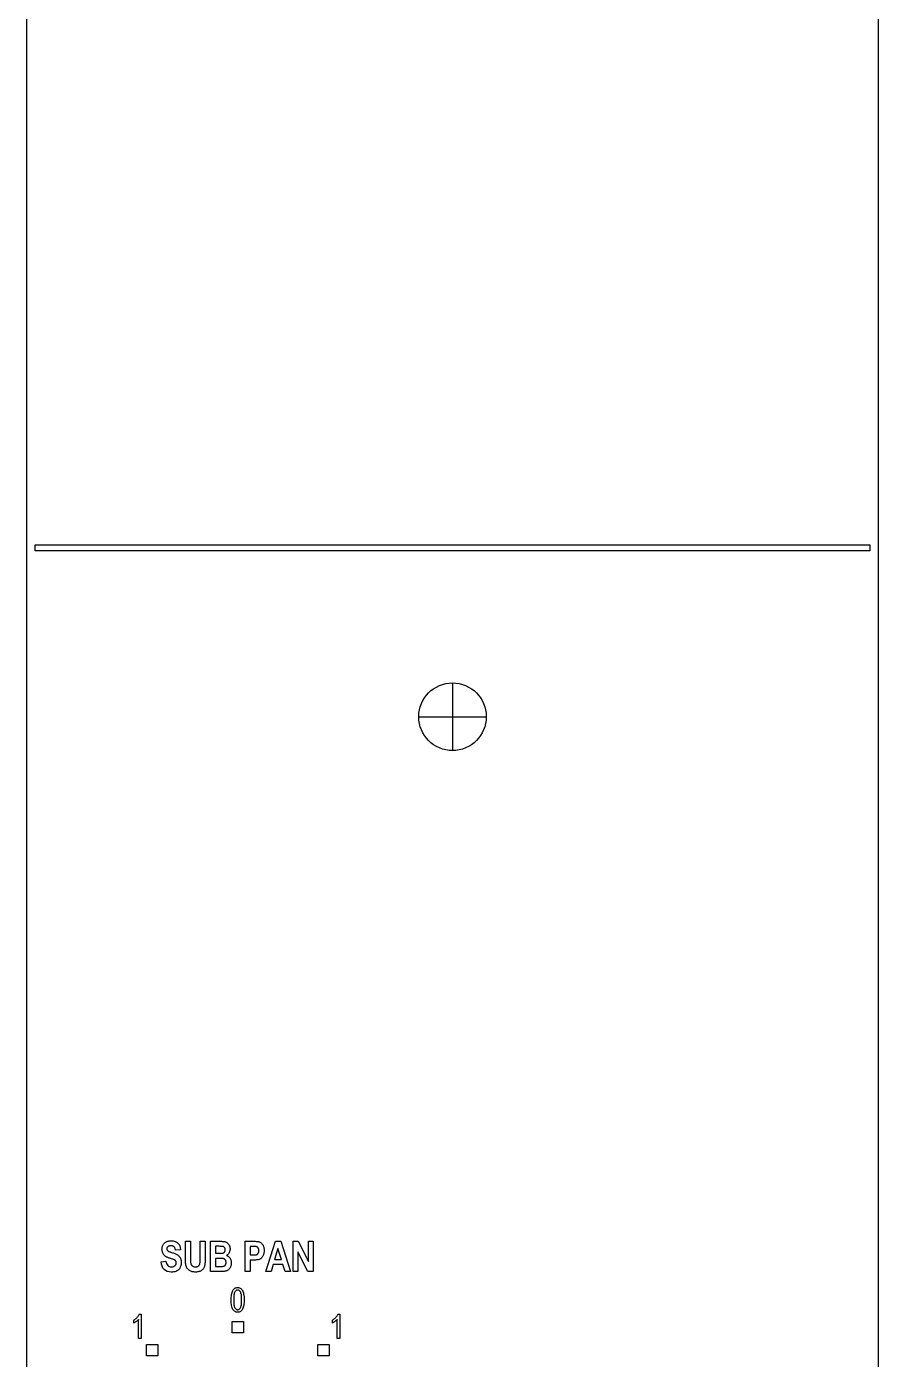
# Model space of a CAD drawing. Header units: millimetres. Extents: x 0 to 40, y 0 to 514.
# Drawn here: x 0 to 40.3, y 257.6 to 320.7 of the extents above; entities that cross this region are included whole.
import ezdxf

# ---------------------------------------------------------------- set-up
doc = ezdxf.new("R2010")
doc.units = ezdxf.units.MM
for name, color, linetype in [('LEGEND', 2, 'CONTINUOUS'), ('OUTLINE', 7, 'CONTINUOUS'), ('STUDS', 5, 'CONTINUOUS')]:
    doc.layers.add(name, color=color, linetype=linetype)

msp = doc.modelspace()

# ---------------------------------------------------------------- linework, layer by layer
at = {"layer": 'LEGEND'}
for points in [[(0.41, 296.14), (39.89, 296.14), (39.89, 295.86), (0.41, 295.86)], [(6.3606, 262.2), (6.5921, 262.2273), (6.6046, 262.163), (6.6227, 262.1073), (6.6463, 262.0601), (6.6755, 262.0215), (6.7103, 261.9915), (6.7506, 261.9701), (6.7965, 261.9572), (6.8479, 261.9529), (6.874, 261.9538), (6.8988, 261.9564), (6.922, 261.9608), (6.9439, 261.967), (6.9643, 261.9749), (6.9832, 261.9845), (7.0008, 261.9959), (7.0169, 262.0091), (7.0313, 262.0235), (7.0438, 262.0388), (7.0543, 262.055), (7.063, 262.0719), (7.0697, 262.0898), (7.0745, 262.1084), (7.0774, 262.1279), (7.0784, 262.1482), (7.078, 262.1602), (7.077, 262.1717), (7.0754, 262.1828), (7.073, 262.1934), (7.07, 262.2036), (7.0663, 262.2132), (7.0619, 262.2225), (7.0569, 262.2312), (7.0512, 262.2396), (7.0447, 262.2476), (7.0376, 262.2552), (7.0298, 262.2624), (7.0213, 262.2692), (7.012, 262.2757), (7.0021, 262.2817), (6.9915, 262.2874), (6.9785, 262.2934), (6.9617, 262.3003), (6.9409, 262.3081), (6.9163, 262.3168), (6.8877, 262.3265), (6.8552, 262.3371), (6.8189, 262.3487), (6.7786, 262.3611), (6.742, 262.3727), (6.708, 262.3846), (6.6764, 262.3967), (6.6475, 262.409), (6.621, 262.4216), (6.5971, 262.4344), (6.5757, 262.4474), (6.5569, 262.4607), (6.5398, 262.4747), (6.5235, 262.4897), (6.5082, 262.5058), (6.4938, 262.5229), (6.4803, 262.541), (6.4676, 262.5603), (6.4559, 262.5805), (6.4451, 262.6019), (6.4354, 262.6239), (6.4269, 262.6464), (6.4198, 262.6693), (6.414, 262.6926), (6.4094, 262.7163), (6.4062, 262.7404), (6.4042, 262.7649), (6.4036, 262.7898), (6.4044, 262.8188), (6.4069, 262.847), (6.4111, 262.8744), (6.4169, 262.9012), (6.4244, 262.9272), (6.4335, 262.9524), (6.4443, 262.977), (6.4568, 263.0008), (6.4707, 263.0235), (6.4859, 263.0448), (6.5024, 263.0646), (6.5202, 263.0831), (6.5392, 263.1), (6.5594, 263.1156), (6.581, 263.1297), (6.6038, 263.1424), (6.6279, 263.1536), (6.6534, 263.1633), (6.6803, 263.1715), (6.7085, 263.1783), (6.7381, 263.1835), (6.7691, 263.1872), (6.8015, 263.1895), (6.8352, 263.1902), (6.8856, 263.1885), (6.9331, 263.1832), (6.9777, 263.1744), (7.0195, 263.1622), (7.0585, 263.1464), (7.0947, 263.1271), (7.128, 263.1043), (7.1585, 263.0779), (7.1858, 263.0483), (7.2097, 263.0157), (7.2302, 262.9801), (7.2473, 262.9415), (7.261, 262.8998), (7.2713, 262.8551), (7.2781, 262.8074), (7.2815, 262.7566), (7.0442, 262.7439), (7.0397, 262.7717), (7.0341, 262.7972), (7.0274, 262.8206), (7.0195, 262.8418), (7.0106, 262.8609), (7.0004, 262.8778), (6.9892, 262.8925), (6.9768, 262.9051), (6.9632, 262.9158), (6.9482, 262.9252), (6.9318, 262.933), (6.9141, 262.9395), (6.895, 262.9445), (6.8745, 262.9481), (6.8526, 262.9503), (6.8294, 262.951), (6.8061, 262.9504), (6.7843, 262.9485), (6.7638, 262.9453), (6.7446, 262.941), (6.7269, 262.9353), (6.7105, 262.9285), (6.6955, 262.9203), (6.6819, 262.9109), (6.6698, 262.9006), (6.6593, 262.8897), (6.6504, 262.8782), (6.6431, 262.866), (6.6374, 262.8533), (6.6334, 262.8399), (6.6309, 262.8259), (6.6301, 262.8113), (6.6309, 262.797), (6.6331, 262.7832), (6.6367, 262.77), (6.6419, 262.7574), (6.6484, 262.7453), (6.6565, 262.7339), (6.666, 262.723), (6.677, 262.7127), (6.6906, 262.7026), (6.7081, 262.6922), (6.7293, 262.6816), (6.7544, 262.6707), (6.7833, 262.6596), (6.816, 262.6482), (6.8525, 262.6366), (6.8928, 262.6248), (6.936, 262.6118), (6.976, 262.5986), (7.0129, 262.5852), (7.0468, 262.5717), (7.0775, 262.558), (7.1051, 262.5441), (7.1297, 262.5301), (7.1511, 262.5159), (7.1704, 262.5011), (7.1886, 262.4853), (7.2055, 262.4684), (7.2213, 262.4505), (7.2359, 262.4315), (7.2494, 262.4115), (7.2616, 262.3905), (7.2727, 262.3685), (7.2826, 262.3453), (7.2911, 262.3209), (7.2983, 262.2953), (7.3042, 262.2685), (7.3088, 262.2405), (7.3121, 262.2113), (7.3141, 262.1808), (7.3147, 262.1492), (7.3129, 262.1035), (7.3075, 262.0597), (7.2986, 262.0177), (7.286, 261.9776), (7.2699, 261.9393), (7.2502, 261.9029), (7.2269, 261.8684), (7.2, 261.8357), (7.1693, 261.806), (7.1345, 261.7802), (7.0957, 261.7584), (7.0529, 261.7405), (7.006, 261.7266), (6.9551, 261.7167), (6.9001, 261.7108), (6.8411, 261.7088), (6.7391, 261.7165), (6.6492, 261.7395), (6.5712, 261.7779), (6.5051, 261.8316), (6.4511, 261.9007), (6.4089, 261.9851), (6.3788, 262.0849), (6.3606, 262.2)], [(7.512, 263.1658), (7.7483, 263.1658), (7.7483, 262.3904), (7.7484, 262.3472), (7.7489, 262.308), (7.7495, 262.2726), (7.7505, 262.2413), (7.7517, 262.2138), (7.7532, 262.1903), (7.755, 262.1707), (7.7571, 262.1551), (7.7617, 262.1321), (7.7676, 262.1104), (7.7749, 262.0901), (7.7836, 262.0711), (7.7936, 262.0535), (7.805, 262.0372), (7.8177, 262.0222), (7.8318, 262.0086), (7.8472, 261.9965), (7.8637, 261.9859), (7.8814, 261.9771), (7.9003, 261.9698), (7.9203, 261.9641), (7.9416, 261.9601), (7.964, 261.9576), (7.9876, 261.9568), (8.0076, 261.9574), (8.0267, 261.9591), (8.0448, 261.962), (8.062, 261.966), (8.0783, 261.9711), (8.0936, 261.9774), (8.1079, 261.9849), (8.1213, 261.9935), (8.1338, 262.0031), (8.1452, 262.0135), (8.1556, 262.0249), (8.1649, 262.0372), (8.1733, 262.0503), (8.1806, 262.0643), (8.1869, 262.0792), (8.1921, 262.095), (8.1966, 262.1136), (8.2005, 262.1368), (8.2038, 262.1647), (8.2064, 262.1972), (8.2085, 262.2344), (8.21, 262.2762), (8.2109, 262.3227), (8.2112, 262.3738), (8.2112, 263.1658), (8.4485, 263.1658), (8.4485, 262.4139), (8.448, 262.3443), (8.4466, 262.2798), (8.4442, 262.2203), (8.4408, 262.1657), (8.4365, 262.1161), (8.4312, 262.0716), (8.4249, 262.032), (8.4177, 261.9974), (8.4088, 261.966), (8.3975, 261.9362), (8.3838, 261.9079), (8.3677, 261.8812), (8.3491, 261.8559), (8.3282, 261.8322), (8.3048, 261.81), (8.2791, 261.7894), (8.251, 261.7707), (8.2208, 261.7545), (8.1884, 261.7409), (8.1539, 261.7297), (8.1173, 261.721), (8.0785, 261.7147), (8.0375, 261.711), (7.9944, 261.7098), (7.9498, 261.7108), (7.9076, 261.7139), (7.868, 261.719), (7.8309, 261.7262), (7.7964, 261.7355), (7.7643, 261.7468), (7.7348, 261.7602), (7.7078, 261.7757), (7.6829, 261.793), (7.6598, 261.812), (7.6385, 261.8327), (7.6189, 261.855), (7.6011, 261.8791), (7.5851, 261.9048), (7.5708, 261.9322), (7.5584, 261.9612), (7.5475, 261.9943), (7.5381, 262.0336), (7.5301, 262.0793), (7.5236, 262.1313), (7.5185, 262.1895), (7.5149, 262.2541), (7.5127, 262.325), (7.512, 262.4021)], [(8.6975, 263.1658), (9.1672, 263.1658), (9.2136, 263.1653), (9.2563, 263.1636), (9.2955, 263.1609), (9.3311, 263.157), (9.3631, 263.1521), (9.3916, 263.146), (9.4164, 263.1389), (9.4378, 263.1307), (9.4569, 263.121), (9.4753, 263.1097), (9.4929, 263.0967), (9.5098, 263.0821), (9.5259, 263.0657), (9.5412, 263.0477), (9.5558, 263.028), (9.5696, 263.0066), (9.5822, 262.9841), (9.5931, 262.9607), (9.6023, 262.9367), (9.6099, 262.9119), (9.6157, 262.8864), (9.6199, 262.8602), (9.6225, 262.8332), (9.6233, 262.8055), (9.6226, 262.7799), (9.6204, 262.755), (9.6168, 262.7306), (9.6118, 262.707), (9.6054, 262.6839), (9.5975, 262.6615), (9.5882, 262.6396), (9.5774, 262.6185), (9.5655, 262.5983), (9.5527, 262.5794), (9.5391, 262.5619), (9.5247, 262.5458), (9.5093, 262.5311), (9.4932, 262.5177), (9.4761, 262.5056), (9.4583, 262.4949), (9.4837, 262.4848), (9.5077, 262.4731), (9.5302, 262.4597), (9.5514, 262.4446), (9.5711, 262.4279), (9.5895, 262.4096), (9.6064, 262.3896), (9.6218, 262.368), (9.6357, 262.3449), (9.6477, 262.3206), (9.6578, 262.2951), (9.6661, 262.2684), (9.6726, 262.2404), (9.6772, 262.2112), (9.68, 262.1808), (9.6809, 262.1492), (9.6797, 262.1109), (9.6762, 262.0741), (9.6703, 262.0388), (9.6621, 262.0051), (9.6515, 261.9728), (9.6386, 261.942), (9.6233, 261.9128), (9.6057, 261.8851), (9.5865, 261.8594), (9.5664, 261.8363), (9.5455, 261.8157), (9.5237, 261.7978), (9.501, 261.7824), (9.4775, 261.7696), (9.4532, 261.7594), (9.428, 261.7518), (9.4072, 261.7476), (9.3806, 261.7441), (9.348, 261.741), (9.3096, 261.7386), (9.2653, 261.7367), (9.215, 261.7353), (9.1589, 261.7345), (9.0969, 261.7342), (8.6975, 261.7342)], [(10.3372, 261.7342), (10.3372, 263.1658), (10.718, 263.1658), (10.7689, 263.1655), (10.8153, 263.1645), (10.857, 263.1629), (10.8941, 263.1607), (10.9265, 263.1578), (10.9544, 263.1543), (10.9777, 263.1501), (10.9963, 263.1453), (11.0219, 263.1358), (11.0463, 263.124), (11.0696, 263.1098), (11.0917, 263.0933), (11.1127, 263.0744), (11.1325, 263.0532), (11.1512, 263.0296), (11.1687, 263.0037), (11.1846, 262.9756), (11.1984, 262.9456), (11.2101, 262.9136), (11.2196, 262.8797), (11.227, 262.8438), (11.2323, 262.806), (11.2355, 262.7662), (11.2366, 262.7244), (11.2357, 262.6864), (11.2329, 262.6499), (11.2283, 262.615), (11.2219, 262.5817), (11.2137, 262.55), (11.2036, 262.5198), (11.1917, 262.4912), (11.178, 262.4642), (11.1629, 262.4389), (11.1469, 262.4156), (11.1299, 262.3942), (11.1121, 262.3748), (11.0933, 262.3573), (11.0736, 262.3418), (11.053, 262.3283), (11.0315, 262.3167), (11.0075, 262.3067), (10.9796, 262.2981), (10.9477, 262.2908), (10.9119, 262.2848), (10.872, 262.2802), (10.8283, 262.2769), (10.7805, 262.2749), (10.7288, 262.2742), (10.5735, 262.2742), (10.5735, 261.7342)], [(12.4895, 261.7342), (12.2317, 261.7342), (12.1292, 262.0594), (11.6604, 262.0594), (11.5637, 261.7342), (11.3118, 261.7342), (11.7688, 263.1658), (12.0198, 263.1658)], [(12.6174, 261.7342), (12.6174, 263.1658), (12.8479, 263.1658), (13.3284, 262.2098), (13.3284, 263.1658), (13.5491, 263.1658), (13.5491, 261.7342), (13.3108, 261.7342), (12.8381, 262.6678), (12.8381, 261.7342)], [(8.9338, 262.9275), (8.9338, 262.5965), (9.0901, 262.5965), (9.1236, 262.5966), (9.1537, 262.5968), (9.1805, 262.5972), (9.2039, 262.5977), (9.2239, 262.5984), (9.2406, 262.5992), (9.2539, 262.6002), (9.2639, 262.6014), (9.2787, 262.6043), (9.2926, 262.6082), (9.3056, 262.6132), (9.3179, 262.6191), (9.3293, 262.626), (9.3399, 262.6339), (9.3497, 262.6428), (9.3587, 262.6526), (9.3667, 262.6635), (9.3736, 262.6753), (9.3795, 262.688), (9.3843, 262.7016), (9.388, 262.7162), (9.3907, 262.7316), (9.3923, 262.7481), (9.3928, 262.7654), (9.3924, 262.7809), (9.3911, 262.7957), (9.3889, 262.8097), (9.3859, 262.8229), (9.382, 262.8354), (9.3772, 262.8472), (9.3715, 262.8582), (9.365, 262.8685), (9.3579, 262.8779), (9.3504, 262.8864), (9.3425, 262.8939), (9.3342, 262.9006), (9.3256, 262.9063), (9.3167, 262.911), (9.3073, 262.9149), (9.2976, 262.9178), (9.2854, 262.9201), (9.2686, 262.922), (9.2471, 262.9237), (9.2211, 262.9251), (9.1904, 262.9262), (9.1551, 262.9269), (9.1151, 262.9274), (9.0706, 262.9275)], [(10.5735, 262.9236), (10.5735, 262.5174), (10.7044, 262.5174), (10.736, 262.5177), (10.765, 262.5185), (10.7914, 262.52), (10.8151, 262.522), (10.8362, 262.5246), (10.8546, 262.5278), (10.8704, 262.5316), (10.8836, 262.5359), (10.8951, 262.541), (10.9062, 262.5471), (10.9167, 262.554), (10.9266, 262.5619), (10.9361, 262.5708), (10.945, 262.5805), (10.9534, 262.5912), (10.9612, 262.6028), (10.9683, 262.6153), (10.9744, 262.6284), (10.9796, 262.6422), (10.9839, 262.6567), (10.9872, 262.6718), (10.9896, 262.6877), (10.991, 262.7042), (10.9915, 262.7215), (10.991, 262.739), (10.9895, 262.7557), (10.9871, 262.7718), (10.9837, 262.7872), (10.9793, 262.8018), (10.9739, 262.8158), (10.9675, 262.829), (10.9602, 262.8416), (10.9522, 262.8533), (10.9437, 262.864), (10.9347, 262.8737), (10.9253, 262.8824), (10.9154, 262.89), (10.9051, 262.8967), (10.8943, 262.9024), (10.8831, 262.907), (10.87, 262.9109), (10.8537, 262.9143), (10.8342, 262.9171), (10.8115, 262.9195), (10.7856, 262.9213), (10.7565, 262.9226), (10.7242, 262.9234), (10.6887, 262.9236)], [(12.053, 262.3006), (11.8919, 262.8318), (11.7327, 262.3006)], [(8.9338, 262.3582), (8.9338, 261.9754), (9.1536, 261.9754), (9.1881, 261.9756), (9.2194, 261.9763), (9.2474, 261.9775), (9.2722, 261.9792), (9.2938, 261.9813), (9.3121, 261.9839), (9.3272, 261.987), (9.3391, 261.9905), (9.3492, 261.9948), (9.3588, 261.9999), (9.368, 262.006), (9.3768, 262.013), (9.3852, 262.0209), (9.3932, 262.0297), (9.4008, 262.0394), (9.408, 262.0501), (9.4145, 262.0616), (9.4201, 262.0738), (9.4249, 262.0868), (9.4288, 262.1005), (9.4319, 262.115), (9.4341, 262.1302), (9.4354, 262.1462), (9.4358, 262.1629), (9.4353, 262.1801), (9.4339, 262.1965), (9.4316, 262.2121), (9.4284, 262.227), (9.4242, 262.2411), (9.419, 262.2544), (9.413, 262.2669), (9.406, 262.2786), (9.3983, 262.2895), (9.3899, 262.2995), (9.3809, 262.3087), (9.3713, 262.3169), (9.3612, 262.3243), (9.3504, 262.3308), (9.3389, 262.3364), (9.3269, 262.3411), (9.313, 262.3451), (9.2958, 262.3486), (9.2754, 262.3515), (9.2518, 262.3539), (9.225, 262.3558), (9.195, 262.3571), (9.1617, 262.3579), (9.1253, 262.3582)], [(9.6775, 260.3922), (9.6787, 260.4621), (9.6824, 260.5276), (9.6884, 260.5887), (9.6969, 260.6455), (9.7079, 260.6979), (9.7212, 260.7459), (9.737, 260.7896), (9.7552, 260.8289), (9.7758, 260.8637), (9.7987, 260.8938), (9.8239, 260.9194), (9.8514, 260.9402), (9.8812, 260.9565), (9.9134, 260.9681), (9.9478, 260.975), (9.9845, 260.9773), (10.0172, 260.9755), (10.0482, 260.9698), (10.0773, 260.9604), (10.1046, 260.9473), (10.1302, 260.9303), (10.154, 260.9097), (10.176, 260.8852), (10.1962, 260.857), (10.2182, 260.818), (10.2373, 260.7735), (10.2534, 260.7235), (10.2666, 260.6682), (10.2768, 260.6073), (10.2841, 260.5411), (10.2885, 260.4693), (10.29, 260.3922), (10.2888, 260.3227), (10.2852, 260.2574), (10.2791, 260.1965), (10.2707, 260.1399), (10.2598, 260.0877), (10.2465, 260.0397), (10.2308, 259.996), (10.2127, 259.9566), (10.1921, 259.9218), (10.1693, 259.8915), (10.1441, 259.8659), (10.1166, 259.845), (10.0867, 259.8287), (10.0545, 259.8171), (10.0199, 259.8101), (9.983, 259.8078), (9.9501, 259.8099), (9.9188, 259.816), (9.8891, 259.8263), (9.8608, 259.8406), (9.8341, 259.8591), (9.8089, 259.8816), (9.7852, 259.9083), (9.763, 259.9391), (9.743, 259.9749), (9.7256, 260.0166), (9.7109, 260.0643), (9.6989, 260.118), (9.6895, 260.1776), (9.6828, 260.2432), (9.6788, 260.3147), (9.6775, 260.3922)], [(9.7955, 260.3922), (9.7963, 260.3253), (9.7988, 260.2642), (9.803, 260.2089), (9.8088, 260.1593), (9.8164, 260.1154), (9.8256, 260.0773), (9.8364, 260.045), (9.849, 260.0184), (9.8628, 259.9961), (9.8776, 259.9768), (9.8934, 259.9605), (9.91, 259.9472), (9.9276, 259.9368), (9.9462, 259.9294), (9.9657, 259.9249), (9.9861, 259.9234), (10.0054, 259.9249), (10.0239, 259.9294), (10.0416, 259.937), (10.0586, 259.9475), (10.0747, 259.961), (10.09, 259.9775), (10.1044, 259.997), (10.1181, 260.0195), (10.1306, 260.0464), (10.1414, 260.0789), (10.1505, 260.117), (10.158, 260.1607), (10.1638, 260.2101), (10.1679, 260.2652), (10.1704, 260.3259), (10.1713, 260.3922), (10.1704, 260.4592), (10.1679, 260.5205), (10.1637, 260.5759), (10.1579, 260.6256), (10.1503, 260.6695), (10.1411, 260.7076), (10.1303, 260.7399), (10.1177, 260.7664), (10.1039, 260.7886), (10.089, 260.8078), (10.0731, 260.824), (10.0563, 260.8373), (10.0385, 260.8476), (10.0197, 260.855), (9.9999, 260.8595), (9.9791, 260.8609), (9.9599, 260.8594), (9.9416, 260.8549), (9.924, 260.8474), (9.9073, 260.8369), (9.8913, 260.8234), (9.8762, 260.8069), (9.8618, 260.7874), (9.8482, 260.7648), (9.8358, 260.738), (9.8251, 260.7055), (9.8161, 260.6674), (9.8087, 260.6236), (9.8029, 260.5742), (9.7988, 260.5192), (9.7963, 260.4585), (9.7955, 260.3922)], [(5.4119, 258.568), (5.2963, 258.568), (5.2963, 259.4641), (5.2859, 259.4523), (5.2746, 259.4405), (5.2625, 259.4286), (5.2496, 259.4167), (5.2358, 259.4047), (5.2211, 259.3927), (5.2056, 259.3805), (5.1892, 259.3684), (5.1726, 259.3565), (5.1563, 259.3454), (5.1404, 259.3351), (5.1248, 259.3255), (5.1095, 259.3166), (5.0946, 259.3085), (5.08, 259.3012), (5.0658, 259.2945), (5.0658, 259.4305), (5.0893, 259.4445), (5.112, 259.4593), (5.1341, 259.4749), (5.1555, 259.4912), (5.1762, 259.5083), (5.1962, 259.5261), (5.2155, 259.5447), (5.2341, 259.5641), (5.2517, 259.5837), (5.268, 259.6033), (5.2828, 259.6227), (5.2963, 259.642), (5.3085, 259.6612), (5.3193, 259.6802), (5.3288, 259.6992), (5.3369, 259.718), (5.4119, 259.718)], [(9.72, 259.37), (10.26, 259.37), (10.26, 258.83), (9.72, 258.83)], [(14.8119, 258.568), (14.6962, 258.568), (14.6962, 259.4641), (14.6859, 259.4523), (14.6746, 259.4405), (14.6625, 259.4286), (14.6496, 259.4167), (14.6358, 259.4047), (14.6211, 259.3927), (14.6056, 259.3805), (14.5892, 259.3684), (14.5726, 259.3565), (14.5563, 259.3454), (14.5404, 259.3351), (14.5248, 259.3255), (14.5095, 259.3166), (14.4946, 259.3085), (14.48, 259.3012), (14.4658, 259.2945), (14.4658, 259.4305), (14.4893, 259.4445), (14.512, 259.4593), (14.5341, 259.4749), (14.5555, 259.4912), (14.5762, 259.5083), (14.5962, 259.5261), (14.6155, 259.5447), (14.6341, 259.5641), (14.6517, 259.5837), (14.668, 259.6033), (14.6828, 259.6227), (14.6963, 259.642), (14.7085, 259.6612), (14.7193, 259.6802), (14.7288, 259.6992), (14.7369, 259.718), (14.8119, 259.718)], [(5.67, 258.2848), (6.21, 258.2848), (6.21, 257.7448), (5.67, 257.7448)], [(13.77, 258.2848), (14.31, 258.2848), (14.31, 257.7448), (13.77, 257.7448)]]:
    msp.add_lwpolyline(points, close=True, dxfattribs=at)
at = {"layer": 'OUTLINE'}
msp.add_lwpolyline([(0, 514), (40.3, 514), (40.3, 0), (0, 0)], close=True, dxfattribs=at)
at = {"layer": 'STUDS'}
for p, q in [((20.15, 289.6), (20.15, 286.4)), ((18.55, 288), (21.75, 288))]:
    msp.add_line(p, q, dxfattribs=at)
msp.add_circle((20.15, 288), 1.6, dxfattribs=at)

doc.saveas('drawing.dxf')
